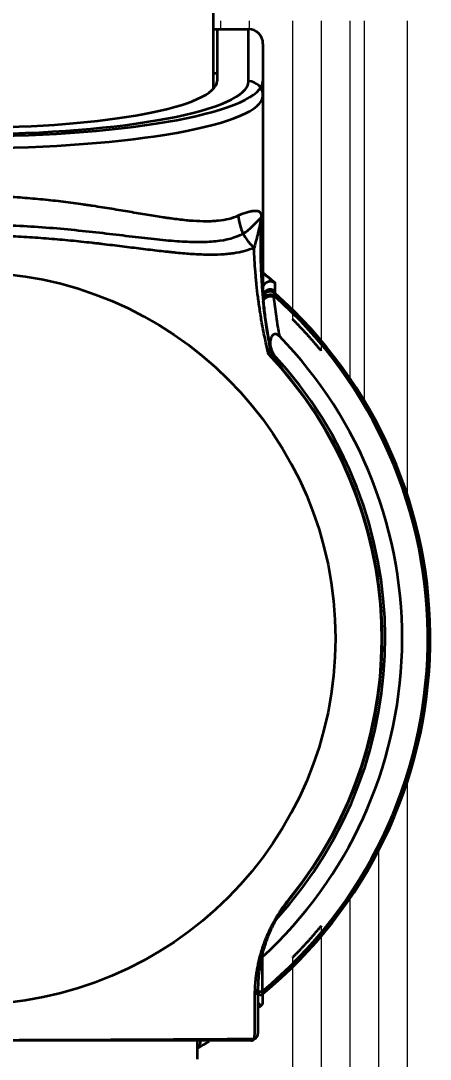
# Model space of a CAD drawing. Header units: millimetres. Extents: x 101 to 1819, y 134 to 1482.
# Drawn here: x 384.1 to 412.6, y 1225.8 to 1298.1 of the extents above; entities that cross this region are included whole.
import ezdxf

# ---------------------------------------------------------------- set-up
doc = ezdxf.new("R2010")
doc.units = ezdxf.units.MM
doc.layers.add('1', color=7, linetype='Continuous', lineweight=18)
doc.layers.add('尺寸线层', color=3, linetype='Continuous', lineweight=18)
doc.styles.add('HZ', font='', dxfattribs={"width": 0.8})
doc.styles.get('HZ').set_extended_font_data('宋体')
doc.dimstyles.new('JP20', dxfattribs={"dimtxt": 20, "dimasz": 18, "dimexe": 0.18, "dimexo": 0.0625, "dimgap": 0.09, "dimtad": 1, "dimdec": 1, "dimzin": 12, "dimdsep": 46, "dimtxsty": 'HZ', "dimcen": 0.09, "dimdle": 36, "dimclrd": 136, "dimclre": 4, "dimclrt": 6, "dimadec": 0, "dimazin": 0, "dimtfac": 1, "dimtdec": 1, "dimtmove": 0, "dimatfit": 3, "dimfxl": 1, "dimtolj": 1, "dimarcsym": 0})

# ---------------------------------------------------------------- blocks, each defined once
blk = doc.blocks.new('*X10')
at = {"layer": 'Defpoints', "color": 0}
for p in [(391.988, 1350.095), (123.921, 893.095), (310.856, 893.095)]:
    blk.add_point(p, dxfattribs=at)
at = {"layer": '尺寸线层', "color": 4, "linetype": 'Continuous', "lineweight": -2}
for p, q in [((391.926, 1350.095), (123.741, 1350.095)), ((310.794, 893.095), (123.741, 893.095))]:
    blk.add_line(p, q, dxfattribs=at)
at = {"layer": '尺寸线层', "color": 136, "linetype": 'Continuous', "lineweight": -2}
blk.add_line((123.921, 1332.095), (123.921, 911.095), dxfattribs=at)
at = {"layer": '尺寸线层', "color": 136}
for points in [[(126.921, 1332.095), (120.921, 1332.095), (123.921, 1350.095)], [(120.921, 911.095), (126.921, 911.095), (123.921, 893.095)]]:
    blk.add_solid(points, dxfattribs=at)
at = {"layer": '尺寸线层', "color": 6, "insert": (113.831, 1121.595), "char_height": 20, "attachment_point": 5, "rotation": 90, "style": 'HZ', "bg_fill": 3, "box_fill_scale": 1.1, "bg_fill_color": 256, "bg_fill_true_color": 13158600, "bg_fill_transparency": 0}
blk.add_mtext('\\A1;457', dxfattribs=at)

msp = doc.modelspace()

# ---------------------------------------------------------------- linework, layer by layer
at = {"layer": '1', "color": 0, "linetype": 'Continuous', "lineweight": 35}
for p, q in [((397.488, 1293.364), (397.488, 1320.095)), ((397.488, 1297.512), (399.938, 1297.512)), ((397.738, 1297.512), (397.738, 1293.916)), ((399.938, 1293.881), (399.938, 1297.512)), ((400.938, 1296.497), (400.938, 1279.064)), ((397.488, 1293.424), (397.54, 1293.424)), ((400.825, 1284.425), (400.002, 1283.586)), ((402.823, 1236.971), (402.796, 1236.993)), ((400.588, 1230.669), (400.588, 1227.595)), ((396.388, 1225.796), (396.388, 1227.095))]:
    msp.add_line(p, q, dxfattribs=at)
at = {"layer": '1', "color": 0, "linetype": 'Continuous', "lineweight": 15}
for p, q in [((397.988, 1298.095), (397.988, 1297.512)), ((399.988, 1298.095), (399.988, 1297.504)), ((402.988, 1298.095), (402.988, 1277.326)), ((404.988, 1298.095), (404.988, 1275.119)), ((406.988, 1298.095), (406.988, 1272.919)), ((407.988, 1298.095), (407.988, 1271.333)), ((410.988, 1298.095), (410.988, 1264.565)), ((410.988, 1245.626), (410.988, 1102.921)), ((408.988, 1240.685), (408.988, 1102.921)), ((406.988, 1237.272), (406.988, 1102.921)), ((404.988, 1235.072), (404.988, 1102.921)), ((402.988, 1232.864), (402.988, 1102.921))]:
    msp.add_line(p, q, dxfattribs=at)
at = {"layer": '1', "color": 0, "linetype": 'Continuous', "lineweight": 35}
msp.add_circle((380.488, 1255.095), 25.5, dxfattribs=at)
for centre, radius, start, end in [((397.738, 1293.424), 1, 90, 104.47876), ((380.488, 1255.095), 32.652, 49.33949, 51.22236), ((380.488, 1255.095), 32.627, 49.56741, 51.18569), ((380.488, 1255.095), 31.936, 309.6695, 48.46706), ((380.488, 1255.095), 32.091, 309.53119, 48.46844), ((380.488, 1255.095), 32.102, 309.52121, 48.46854), ((380.488, 1255.095), 30.147, 312.56382, 44.25297), ((380.488, 1255.095), 28.728, 320.94094, 43.51075), ((380.488, 1255.095), 28.966, 317.51672, 43.02958), ((380.488, 1255.095), 28.764, 320.94094, 41.45972), ((380.488, 1255.095), 32.652, 308.03369, 308.7248), ((380.488, 1255.095), 32.652, 299.02281, 300.76265), ((400.088, 1227.595), 0.5, 270, 0)]:
    msp.add_arc(centre, radius, start, end, dxfattribs=at)
for centre, major_axis, ratio, start_param, end_param in [((399.938, 1296.491), (0, 1.021), 0.979407, 4.712389, 6.283185), ((380.488, 1293.916), (20.45, 0), 0.188679, 3.14285, 6.281928), ((380.488, 1293.916), (17.25, 0), 0.188679, 3.141593, 6.283185), ((399.938, 1292.898), (-1, 0), 0.982662, 3.141593, 4.712389), ((380.488, 1292.898), (20.45, 0), 0.179453, 3.141593, 6.283185), ((401.959, 1284.537), (-1.109, 2.787), 0.904086, 1.225402, 2.088304), ((403.806, 1283.963), (2.996, -0.152), 0.429114, 3.141593, 3.259504), ((401.442, 1278.753), (0.499, 0.027), 0.997131, 0.79242, 3.141593), ((401.438, 1278.89), (0.5, 0), 0.997424, 0.850175, 3.141593), ((401.442, 1278.752), (0.499, 0.028), 0.537801, 1.081606, 3.141593), ((401.452, 1278.633), (0.497, 0.051), 0.517803, 1.054981, 3.119913), ((405.433, 1277.1), (3.375, 2.977), 0.85012, 2.812414, 3.141593), ((400.088, 1230.669), (0.5, 0), 0.889804, 5.332451, 6.283185), ((400.789, 1230.616), (-0.201, 0), 0.568426, 0, 2.011308), ((400.789, 1230.487), (0.201, 0), 0.997561, 3.141593, 5.400966), ((400.088, 1227.595), (0, 0.5), 0.823395, 3.141593, 3.855072), ((400.088, 1227.595), (-0.5, 0), 0.897565, 2.13991, 3.141593)]:
    msp.add_ellipse(centre, major_axis=major_axis, ratio=ratio, start_param=start_param, end_param=end_param, dxfattribs=at)
for points, knots in [([(361.764, 1284.537), (361.963, 1284.447), (362.392, 1284.3), (362.887, 1284.215), (363.185, 1284.184), (363.218, 1284.181), (363.286, 1284.175), (363.319, 1284.172), (363.422, 1284.165), (363.629, 1284.152), (363.844, 1284.147), (364.282, 1284.147), (364.588, 1284.159), (365.224, 1284.204), (365.554, 1284.237), (366.24, 1284.319), (366.596, 1284.368), (367.148, 1284.45), (367.336, 1284.479), (367.621, 1284.524), (367.766, 1284.547), (367.912, 1284.571), (368.009, 1284.587), (368.058, 1284.595), (368.502, 1284.668), (368.903, 1284.736), (369.724, 1284.874), (370.142, 1284.945), (370.995, 1285.084), (371.43, 1285.154), (372.317, 1285.288), (372.769, 1285.354), (373.345, 1285.431), (373.461, 1285.446), (373.694, 1285.476), (373.811, 1285.491), (374.163, 1285.534), (374.398, 1285.562), (375.108, 1285.642), (375.584, 1285.69), (376.543, 1285.773), (377.026, 1285.808), (377.998, 1285.866), (378.487, 1285.888), (379.472, 1285.918), (379.968, 1285.926), (380.593, 1285.926), (380.718, 1285.926), (380.967, 1285.924), (381.342, 1285.92), (381.716, 1285.912), (382.089, 1285.901), (382.214, 1285.896), (382.462, 1285.887), (382.833, 1285.872), (383.202, 1285.853), (383.935, 1285.81), (384.419, 1285.774), (385.377, 1285.691), (385.85, 1285.644), (386.788, 1285.539), (387.252, 1285.482), (387.941, 1285.389), (388.17, 1285.358), (388.511, 1285.309), (388.624, 1285.292), (388.85, 1285.259), (388.963, 1285.242), (389.523, 1285.157), (389.961, 1285.088), (390.819, 1284.947), (391.238, 1284.877), (392.057, 1284.739), (392.457, 1284.671), (393.24, 1284.542), (393.622, 1284.481), (394.087, 1284.411), (394.18, 1284.398), (394.363, 1284.372), (394.635, 1284.334), (394.899, 1284.3), (395.418, 1284.238), (395.751, 1284.205), (396.389, 1284.159), (396.696, 1284.147), (397.135, 1284.147), (397.278, 1284.15), (397.488, 1284.161), (397.557, 1284.165), (397.693, 1284.175), (397.761, 1284.181), (398.091, 1284.216), (398.586, 1284.3), (399.014, 1284.447), (399.212, 1284.537)], [0, 0, 0, 0, 1.180728, 2.361455, 2.361455, 2.509046, 2.509046, 2.656637, 2.656637, 2.951819, 3.542183, 3.542183, 4.72291, 4.72291, 5.903638, 5.903638, 7.084366, 7.084366, 7.674729, 7.674729, 7.969911, 8.117502, 8.117502, 8.265093, 8.265093, 9.445821, 9.445821, 10.626548, 10.626548, 11.807276, 11.807276, 12.988004, 12.988004, 13.283186, 13.283186, 13.578367, 13.578367, 14.168731, 14.168731, 15.349459, 15.349459, 16.530186, 16.530186, 17.710914, 17.710914, 18.891642, 18.891642, 19.186824, 19.186824, 19.482005, 20.072369, 20.072369, 20.367551, 20.367551, 20.662733, 21.253097, 21.253097, 22.433825, 22.433825, 23.614552, 23.614552, 24.79528, 24.79528, 25.385644, 25.385644, 25.680825, 25.680825, 25.976007, 25.976007, 27.156735, 27.156735, 28.337463, 28.337463, 29.51819, 29.51819, 30.698918, 30.698918, 30.9941, 30.9941, 31.289282, 31.879645, 31.879645, 33.060373, 33.060373, 34.241101, 34.241101, 34.831464, 34.831464, 35.126646, 35.126646, 35.421828, 35.421828, 36.602556, 37.783283, 37.783283, 37.783283, 37.783283]), ([(399.212, 1284.537), (399.326, 1284.589), (399.435, 1284.634), (399.642, 1284.712), (399.74, 1284.744), (399.925, 1284.797), (400.012, 1284.818), (400.134, 1284.842), (400.173, 1284.848), (400.249, 1284.858), (400.286, 1284.862), (400.356, 1284.867), (400.39, 1284.867), (400.454, 1284.866), (400.485, 1284.864), (400.543, 1284.856), (400.571, 1284.85), (400.623, 1284.834), (400.647, 1284.824), (400.682, 1284.802), (400.693, 1284.794), (400.715, 1284.776), (400.725, 1284.765), (400.745, 1284.74), (400.755, 1284.726), (400.769, 1284.7), (400.773, 1284.691), (400.782, 1284.67), (400.786, 1284.659), (400.794, 1284.634), (400.798, 1284.62), (400.805, 1284.588), (400.809, 1284.57), (400.815, 1284.528), (400.818, 1284.504), (400.822, 1284.47), (400.822, 1284.462), (400.823, 1284.448), (400.825, 1284.425), (400.826, 1284.401), (400.827, 1284.376), (400.828, 1284.367), (400.828, 1284.35), (400.829, 1284.324), (400.829, 1284.297), (400.83, 1284.27), (400.83, 1284.261), (400.83, 1284.243), (400.83, 1284.234), (400.829, 1284.206), (400.829, 1284.188), (400.829, 1284.153), (400.828, 1284.135), (400.827, 1284.1), (400.827, 1284.082), (400.825, 1284.03), (400.824, 1283.996), (400.822, 1283.963)], [0, 0, 0, 0, 0.301816, 0.301816, 0.603632, 0.603632, 0.905448, 0.905448, 1.056356, 1.056356, 1.207263, 1.207263, 1.358171, 1.358171, 1.509079, 1.509079, 1.659987, 1.659987, 1.810895, 1.810895, 1.886349, 1.886349, 1.961803, 1.961803, 2.037257, 2.037257, 2.074984, 2.074984, 2.112711, 2.112711, 2.150438, 2.150438, 2.188165, 2.188165, 2.225892, 2.225892, 2.235324, 2.235324, 2.244755, 2.263619, 2.263619, 2.273051, 2.273051, 2.282482, 2.301346, 2.301346, 2.310778, 2.310778, 2.320209, 2.320209, 2.339073, 2.339073, 2.357936, 2.357936, 2.3768, 2.3768, 2.414527, 2.414527, 2.414527, 2.414527]), ([(400.809, 1284.115), (400.81, 1284.136), (400.811, 1284.157), (400.813, 1284.191), (400.813, 1284.202), (400.814, 1284.22), (400.814, 1284.227), (400.814, 1284.24), (400.815, 1284.246), (400.815, 1284.257), (400.815, 1284.261), (400.815, 1284.269), (400.815, 1284.273), (400.815, 1284.281), (400.815, 1284.286), (400.814, 1284.294), (400.814, 1284.297), (400.814, 1284.302), (400.813, 1284.304), (400.813, 1284.307), (400.812, 1284.308), (400.812, 1284.31), (400.811, 1284.31), (400.81, 1284.31), (400.81, 1284.31), (400.809, 1284.309), (400.808, 1284.308), (400.807, 1284.305), (400.806, 1284.303), (400.803, 1284.295), (400.801, 1284.288), (400.798, 1284.274), (400.796, 1284.266), (400.79, 1284.242), (400.787, 1284.225), (400.779, 1284.189), (400.775, 1284.17), (400.767, 1284.132), (400.763, 1284.112), (400.751, 1284.053), (400.743, 1284.012), (400.718, 1283.888), (400.7, 1283.802), (400.662, 1283.628), (400.642, 1283.539), (400.599, 1283.359), (400.577, 1283.267), (400.531, 1283.08), (400.507, 1282.985), (400.431, 1282.695), (400.376, 1282.495), (400.318, 1282.287)], [0, 0, 0, 0, 0.035625, 0.035625, 0.053438, 0.053438, 0.062345, 0.062345, 0.071251, 0.071251, 0.075704, 0.075704, 0.080157, 0.080157, 0.084611, 0.084611, 0.089064, 0.089064, 0.093517, 0.093517, 0.09797, 0.09797, 0.106876, 0.106876, 0.115783, 0.115783, 0.124689, 0.124689, 0.142502, 0.142502, 0.178127, 0.178127, 0.213753, 0.213753, 0.285004, 0.285004, 0.356255, 0.356255, 0.427506, 0.427506, 0.570008, 0.570008, 0.855012, 0.855012, 1.140016, 1.140016, 1.42502, 1.42502, 1.710024, 1.710024, 2.280032, 2.280032, 2.280032, 2.280032]), ([(400.809, 1284.115), (400.794, 1283.813), (400.782, 1283.507), (400.767, 1282.889), (400.763, 1282.576), (400.763, 1281.942), (400.768, 1281.621), (400.786, 1280.969), (400.799, 1280.638), (400.827, 1280.133), (400.838, 1279.964), (400.861, 1279.622), (400.875, 1279.449), (400.918, 1278.927), (400.953, 1278.573), (401.036, 1277.849), (401.083, 1277.48), (401.166, 1276.912), (401.196, 1276.72), (401.259, 1276.331), (401.292, 1276.133), (401.328, 1275.933)], [0, 0, 0, 0, 1.027013, 1.027013, 2.054025, 2.054025, 3.081038, 3.081038, 4.10805, 4.10805, 4.621556, 4.621556, 5.135063, 5.135063, 6.162075, 6.162075, 7.189088, 7.189088, 7.702594, 7.702594, 8.2161, 8.2161, 8.2161, 8.2161]), ([(400.002, 1283.586), (399.92, 1283.516), (399.833, 1283.45), (399.266, 1283.07), (398.659, 1282.869), (397.732, 1282.739), (397.538, 1282.719), (397.133, 1282.69), (396.921, 1282.681), (396.264, 1282.671), (395.8, 1282.685), (394.82, 1282.743), (394.304, 1282.787), (393.22, 1282.895), (392.649, 1282.96), (390.89, 1283.166), (389.648, 1283.319), (387.678, 1283.524), (387, 1283.589), (385.636, 1283.702), (384.947, 1283.751), (383.556, 1283.828), (382.854, 1283.857), (381.79, 1283.883), (381.434, 1283.889), (380.718, 1283.896), (380.357, 1283.896), (378.566, 1283.883), (377.159, 1283.825), (375.087, 1283.683), (374.401, 1283.626), (373.051, 1283.5), (372.394, 1283.431), (371.115, 1283.289), (370.492, 1283.216), (369.585, 1283.108), (369.286, 1283.072), (368.698, 1283.003), (368.408, 1282.97), (366.986, 1282.81), (365.954, 1282.713), (364.794, 1282.677), (364.568, 1282.674), (364.13, 1282.679), (363.917, 1282.686), (363.303, 1282.725), (362.93, 1282.774), (362.249, 1282.921), (361.943, 1283.02), (361.534, 1283.209), (361.406, 1283.278), (361.175, 1283.426), (361.07, 1283.504), (360.974, 1283.587)], [0, 0, 0, 0, 0.638714, 0.638714, 3.883562, 3.883562, 4.694774, 4.694774, 5.505986, 5.505986, 7.12841, 7.12841, 8.750834, 8.750834, 10.373258, 10.373258, 13.618106, 13.618106, 15.24053, 15.24053, 16.862954, 16.862954, 18.485378, 18.485378, 19.29659, 19.29659, 20.107802, 20.107802, 23.35265, 23.35265, 24.975074, 24.975074, 26.597498, 26.597498, 28.219922, 28.219922, 29.031134, 29.031134, 29.842346, 29.842346, 33.087194, 33.087194, 33.898406, 33.898406, 34.709618, 34.709618, 36.332042, 36.332042, 37.954466, 37.954466, 38.765677, 38.765677, 39.517225, 39.517225, 39.517225, 39.517225]), ([(400.318, 1282.287), (400.109, 1282.195), (399.885, 1282.118), (399.405, 1281.989), (399.148, 1281.938), (398.808, 1281.889), (398.738, 1281.88), (398.598, 1281.864), (398.527, 1281.856), (398.31, 1281.836), (398.163, 1281.826), (397.709, 1281.803), (397.393, 1281.799), (396.734, 1281.81), (396.39, 1281.825), (395.675, 1281.871), (395.303, 1281.902), (394.868, 1281.943), (394.819, 1281.948), (394.722, 1281.957), (394.673, 1281.962), (394.525, 1281.977), (394.228, 1282.008), (393.925, 1282.042), (393.311, 1282.112), (392.891, 1282.162), (392.029, 1282.268), (391.588, 1282.323), (390.682, 1282.434), (390.218, 1282.491), (389.622, 1282.56), (389.503, 1282.574), (389.322, 1282.594), (389.261, 1282.601), (389.14, 1282.615), (388.837, 1282.649), (388.531, 1282.682), (387.793, 1282.759), (387.295, 1282.807), (386.288, 1282.896), (385.778, 1282.937), (384.745, 1283.008), (384.223, 1283.039), (383.43, 1283.077), (383.164, 1283.088), (382.763, 1283.102), (382.629, 1283.107), (382.359, 1283.115), (382.224, 1283.118), (381.819, 1283.128), (381.548, 1283.133), (381.142, 1283.138), (381.007, 1283.139), (380.735, 1283.141), (380.6, 1283.141), (379.921, 1283.141), (379.383, 1283.134), (378.315, 1283.108), (377.786, 1283.088), (376.735, 1283.038), (376.213, 1283.007), (375.179, 1282.936), (374.665, 1282.895), (374.029, 1282.838), (373.902, 1282.827), (373.648, 1282.803), (373.522, 1282.791), (373.144, 1282.754), (372.896, 1282.729), (372.157, 1282.652), (371.676, 1282.598), (370.734, 1282.488), (370.273, 1282.432), (369.37, 1282.321), (368.929, 1282.266), (368.281, 1282.186), (368.068, 1282.16), (367.751, 1282.123), (367.646, 1282.11), (367.49, 1282.092), (367.438, 1282.086), (367.334, 1282.074), (366.87, 1282.021), (366.424, 1281.973), (365.659, 1281.9), (365.29, 1281.87), (364.58, 1281.825), (363.897, 1281.795), (363.267, 1281.803), (362.814, 1281.826), (362.667, 1281.836), (362.487, 1281.853), (362.451, 1281.856), (362.38, 1281.864), (362.344, 1281.868), (362.239, 1281.88), (362.17, 1281.889), (361.829, 1281.938), (361.572, 1281.989), (361.092, 1282.118), (360.867, 1282.195), (360.659, 1282.287)], [0, 0, 0, 0, 1.247134, 1.247134, 2.494268, 2.494268, 2.806052, 2.806052, 3.117835, 3.117835, 3.741402, 3.741402, 4.988536, 4.988536, 6.23567, 6.23567, 7.482804, 7.482804, 7.638696, 7.638696, 7.794588, 7.794588, 8.106371, 8.729938, 8.729938, 9.977072, 9.977072, 11.224207, 11.224207, 12.471341, 12.471341, 12.783124, 12.783124, 12.939016, 12.939016, 13.094908, 13.718475, 13.718475, 14.965609, 14.965609, 16.212743, 16.212743, 17.459877, 17.459877, 18.083444, 18.083444, 18.395227, 18.395227, 18.707011, 18.707011, 19.330578, 19.330578, 19.642361, 19.642361, 19.954145, 19.954145, 21.201279, 21.201279, 22.448413, 22.448413, 23.695547, 23.695547, 24.942681, 24.942681, 25.254465, 25.254465, 25.566248, 25.566248, 26.189815, 26.189815, 27.436949, 27.436949, 28.684083, 28.684083, 29.931217, 29.931217, 30.554785, 30.554785, 30.866568, 30.866568, 31.02246, 31.02246, 31.178352, 32.425486, 32.425486, 33.67262, 33.67262, 34.919754, 36.166888, 36.166888, 36.790455, 36.790455, 36.946347, 36.946347, 37.102238, 37.102238, 37.414022, 37.414022, 38.661156, 38.661156, 39.90829, 39.90829, 39.90829, 39.90829]), ([(401.323, 1274.874), (401.301, 1274.966), (401.28, 1275.057), (401.239, 1275.237), (401.218, 1275.326), (401.159, 1275.593), (401.121, 1275.768), (401.013, 1276.286), (400.948, 1276.622), (400.829, 1277.28), (400.776, 1277.601), (400.679, 1278.231), (400.636, 1278.54), (400.558, 1279.148), (400.523, 1279.447), (400.477, 1279.888), (400.463, 1280.035), (400.437, 1280.325), (400.424, 1280.469), (400.39, 1280.899), (400.371, 1281.181), (400.339, 1281.739), (400.327, 1282.014), (400.318, 1282.287)], [0, 0, 0, 0, 0.234151, 0.234151, 0.468303, 0.468303, 0.936605, 0.936605, 1.87321, 1.87321, 2.809816, 2.809816, 3.746421, 3.746421, 4.683026, 4.683026, 5.151329, 5.151329, 5.619631, 5.619631, 6.556237, 6.556237, 7.492842, 7.492842, 7.492842, 7.492842]), ([(400.938, 1279.45), (400.938, 1279.482), (400.941, 1279.513), (400.95, 1279.56), (400.954, 1279.575), (400.962, 1279.605), (400.968, 1279.62), (400.985, 1279.664), (400.999, 1279.692), (401.025, 1279.732), (401.034, 1279.745), (401.053, 1279.77), (401.063, 1279.782), (401.074, 1279.794)], [0, 0, 0, 0, 0.094587, 0.094587, 0.1418805, 0.1418805, 0.1891741, 0.1891741, 0.2837611, 0.2837611, 0.3310546, 0.3310546, 0.3783481, 0.3783481, 0.3783481, 0.3783481]), ([(401.074, 1279.794), (401.101, 1279.822), (401.13, 1279.847), (401.176, 1279.878), (401.192, 1279.888), (401.224, 1279.906), (401.24, 1279.914), (401.264, 1279.924), (401.272, 1279.927), (401.289, 1279.933), (401.297, 1279.936), (401.321, 1279.944), (401.338, 1279.948), (401.386, 1279.958), (401.417, 1279.962), (401.463, 1279.964), (401.479, 1279.963), (401.509, 1279.962), (401.523, 1279.96), (401.566, 1279.954), (401.594, 1279.948), (401.646, 1279.931), (401.672, 1279.92), (401.708, 1279.901), (401.725, 1279.891), (401.742, 1279.88), (401.753, 1279.873), (401.758, 1279.869), (401.764, 1279.865)], [0, 0, 0, 0, 0.0947357, 0.0947357, 0.1421035, 0.1421035, 0.1894713, 0.1894713, 0.2131553, 0.2131553, 0.2368392, 0.2368392, 0.284207, 0.284207, 0.3789427, 0.3789427, 0.4263105, 0.4263105, 0.4736784, 0.4736784, 0.568414, 0.568414, 0.6631497, 0.6631497, 0.7105175, 0.7342015, 0.7342015, 0.7578854, 0.7578854, 0.7578854, 0.7578854]), ([(401.773, 1279.127), (401.772, 1279.125), (401.769, 1279.122), (401.758, 1279.109), (401.75, 1279.101), (401.736, 1279.085), (401.731, 1279.079), (401.72, 1279.066), (401.714, 1279.059), (401.694, 1279.037), (401.68, 1279.02), (401.664, 1279.002)], [0, 0, 0, 0, 0.0415296, 0.0415296, 0.0830592, 0.0830592, 0.103824, 0.103824, 0.1245888, 0.1245888, 0.1661184, 0.1661184, 0.1661184, 0.1661184]), ([(401.328, 1275.933), (401.288, 1276.157), (401.25, 1276.38), (401.179, 1276.825), (401.146, 1277.047), (401.052, 1277.709), (400.999, 1278.147), (400.954, 1278.581)], [0, 0, 0, 0, 0.668823, 0.668823, 1.337645, 1.337645, 2.67529, 2.67529, 2.67529, 2.67529]), ([(401.674, 1278.882), (401.723, 1278.431), (401.781, 1277.977), (401.883, 1277.29), (401.919, 1277.06), (401.996, 1276.598), (402.038, 1276.366), (402.082, 1276.133)], [0, 0, 0, 0, 1.390209, 1.390209, 2.085313, 2.085313, 2.780418, 2.780418, 2.780418, 2.780418]), ([(402.082, 1276.133), (402.063, 1276.152), (402.043, 1276.171), (402.001, 1276.205), (401.979, 1276.22), (401.944, 1276.24), (401.932, 1276.246), (401.907, 1276.258), (401.894, 1276.262), (401.868, 1276.271), (401.855, 1276.274), (401.835, 1276.277), (401.828, 1276.278), (401.815, 1276.279), (401.808, 1276.28), (401.788, 1276.28), (401.774, 1276.279), (401.754, 1276.276), (401.748, 1276.275), (401.734, 1276.272), (401.728, 1276.27), (401.709, 1276.263), (401.696, 1276.258), (401.672, 1276.246), (401.66, 1276.238), (401.628, 1276.214), (401.608, 1276.196), (401.582, 1276.165), (401.574, 1276.154), (401.558, 1276.132), (401.544, 1276.109), (401.531, 1276.086), (401.519, 1276.061), (401.514, 1276.049), (401.498, 1276.012), (401.489, 1275.986), (401.465, 1275.91), (401.454, 1275.857), (401.442, 1275.777), (401.439, 1275.751), (401.434, 1275.697), (401.433, 1275.67), (401.43, 1275.59), (401.43, 1275.536), (401.433, 1275.482)], [0, 0, 0, 0, 0.080839, 0.080839, 0.161679, 0.161679, 0.202098, 0.202098, 0.242518, 0.242518, 0.282938, 0.282938, 0.303148, 0.303148, 0.323358, 0.323358, 0.363777, 0.363777, 0.383987, 0.383987, 0.404197, 0.404197, 0.444617, 0.444617, 0.485036, 0.485036, 0.565876, 0.565876, 0.606295, 0.606295, 0.646715, 0.687135, 0.687135, 0.727555, 0.727555, 0.808394, 0.808394, 0.970073, 0.970073, 1.050912, 1.050912, 1.131751, 1.131751, 1.29343, 1.29343, 1.29343, 1.29343]), ([(401.422, 1275.211), (401.424, 1275.221), (401.424, 1275.232), (401.425, 1275.257), (401.425, 1275.269), (401.423, 1275.309), (401.421, 1275.337), (401.415, 1275.395), (401.411, 1275.425), (401.403, 1275.486), (401.398, 1275.517), (401.384, 1275.61), (401.373, 1275.674), (401.351, 1275.803), (401.34, 1275.868), (401.328, 1275.933)], [0, 0, 0, 0, 0.0456178, 0.0456178, 0.0912355, 0.0912355, 0.1824711, 0.1824711, 0.2737066, 0.2737066, 0.3649421, 0.3649421, 0.5474132, 0.5474132, 0.7298842, 0.7298842, 0.7298842, 0.7298842]), ([(402.293, 1273.865), (402.299, 1273.857), (402.294, 1273.863), (402.25, 1273.916), (402.163, 1274.027), (401.955, 1274.316), (401.657, 1274.854), (401.421, 1275.438), (401.378, 1275.814), (401.372, 1275.914)], [0, 0, 0, 0, 0.219025, 0.420423, 0.571953, 0.771122, 1.369162, 2.046417, 2.287655, 2.287655, 2.287655, 2.287655]), ([(401.323, 1274.874), (401.335, 1274.906), (401.347, 1274.937), (401.367, 1274.998), (401.376, 1275.027), (401.401, 1275.111), (401.413, 1275.163), (401.422, 1275.211)], [0, 0, 0, 0, 0.0877781, 0.0877781, 0.1755563, 0.1755563, 0.3511125, 0.3511125, 0.3511125, 0.3511125]), ([(402.059, 1274.124), (401.943, 1274.255), (401.824, 1274.383), (401.64, 1274.571), (401.577, 1274.632), (401.451, 1274.754), (401.388, 1274.815), (401.323, 1274.874)], [0, 0, 0, 0, 0.525725, 0.525725, 0.788587, 0.788587, 1.05145, 1.05145, 1.05145, 1.05145]), ([(402.339, 1273.801), (402.337, 1273.804), (402.334, 1273.807), (402.329, 1273.813), (402.327, 1273.816), (402.319, 1273.824), (402.315, 1273.829), (402.307, 1273.839), (402.303, 1273.844), (402.295, 1273.853), (402.292, 1273.857), (402.285, 1273.865), (402.282, 1273.868), (402.277, 1273.876), (402.274, 1273.879), (402.266, 1273.889), (402.261, 1273.894), (402.252, 1273.906), (402.248, 1273.911), (402.24, 1273.921), (402.236, 1273.925), (402.225, 1273.939), (402.219, 1273.947), (402.201, 1273.971), (402.19, 1273.984), (402.171, 1274.01), (402.162, 1274.021), (402.146, 1274.043), (402.138, 1274.053), (402.124, 1274.073), (402.117, 1274.082), (402.105, 1274.099), (402.099, 1274.107), (402.094, 1274.114)], [0, 0, 0, 0, 0.0036132, 0.0036132, 0.0072263, 0.0072263, 0.0144527, 0.0144527, 0.021679, 0.021679, 0.0289054, 0.0289054, 0.0361317, 0.0361317, 0.0433581, 0.0433581, 0.0578108, 0.0578108, 0.0722635, 0.0722635, 0.0867162, 0.0867162, 0.1156215, 0.1156215, 0.1734323, 0.1734323, 0.2312431, 0.2312431, 0.2890539, 0.2890539, 0.3468646, 0.3468646, 0.3981998, 0.3981998, 0.3981998, 0.3981998]), ([(400.379, 1230.307), (400.38, 1230.517), (400.388, 1230.731), (400.411, 1231.061), (400.42, 1231.173), (400.443, 1231.398), (400.456, 1231.513), (400.487, 1231.745), (400.505, 1231.863), (400.545, 1232.102), (400.568, 1232.223), (400.618, 1232.471), (400.646, 1232.596), (400.693, 1232.789), (400.709, 1232.854), (400.744, 1232.985), (400.762, 1233.051), (400.819, 1233.252), (400.86, 1233.389), (400.951, 1233.668), (401.001, 1233.81), (401.083, 1234.03), (401.112, 1234.104), (401.157, 1234.217), (401.172, 1234.255), (401.204, 1234.331), (401.22, 1234.369), (401.302, 1234.561), (401.373, 1234.719), (401.49, 1234.961), (401.531, 1235.043), (401.617, 1235.208), (401.662, 1235.293), (401.732, 1235.421), (401.768, 1235.485), (401.806, 1235.551), (401.831, 1235.595), (401.844, 1235.617), (401.909, 1235.727), (401.962, 1235.816), (402.074, 1235.994), (402.132, 1236.084), (402.253, 1236.265), (402.315, 1236.356), (402.397, 1236.47), (402.413, 1236.493), (402.447, 1236.539), (402.497, 1236.608), (402.616, 1236.768), (402.723, 1236.903), (402.796, 1236.993)], [0, 0, 0, 0, 0.905688, 0.905688, 1.358531, 1.358531, 1.811375, 1.811375, 2.264219, 2.264219, 2.717063, 2.717063, 3.169906, 3.169906, 3.396328, 3.396328, 3.62275, 3.62275, 4.075594, 4.075594, 4.528438, 4.528438, 4.754859, 4.754859, 4.86807, 4.86807, 4.981281, 4.981281, 5.434125, 5.434125, 5.660547, 5.660547, 5.886969, 5.886969, 6.00018, 6.056785, 6.056785, 6.113391, 6.113391, 6.339813, 6.339813, 6.566234, 6.566234, 6.792656, 6.792656, 6.849262, 6.849262, 6.905867, 7.019078, 7.2455, 7.2455, 7.2455, 7.2455]), ([(402.823, 1236.971), (402.752, 1236.883), (402.684, 1236.795), (402.583, 1236.663), (402.55, 1236.618), (402.485, 1236.529), (402.453, 1236.484), (402.358, 1236.351), (402.298, 1236.263), (402.183, 1236.088), (402.128, 1236.002), (402.049, 1235.873), (402.023, 1235.83), (401.972, 1235.745), (401.947, 1235.702), (401.874, 1235.576), (401.828, 1235.493), (401.741, 1235.33), (401.699, 1235.251), (401.62, 1235.093), (401.582, 1235.016), (401.474, 1234.787), (401.409, 1234.639), (401.334, 1234.458), (401.319, 1234.422), (401.29, 1234.35), (401.248, 1234.244), (401.209, 1234.14), (401.135, 1233.934), (401.09, 1233.801), (401.029, 1233.605), (401.009, 1233.541), (400.972, 1233.413), (400.954, 1233.35), (400.903, 1233.162), (400.873, 1233.04), (400.817, 1232.801), (400.793, 1232.684), (400.726, 1232.338), (400.691, 1232.116), (400.651, 1231.792), (400.639, 1231.685), (400.62, 1231.475), (400.612, 1231.371), (400.594, 1231.064), (400.588, 1230.864), (400.588, 1230.669)], [0, 0, 0, 0, 0.213031, 0.213031, 0.319546, 0.319546, 0.426061, 0.426061, 0.639092, 0.639092, 0.852123, 0.852123, 0.958638, 0.958638, 1.065153, 1.065153, 1.278184, 1.278184, 1.491214, 1.491214, 1.704245, 1.704245, 2.130306, 2.130306, 2.236822, 2.236822, 2.343337, 2.556368, 2.556368, 2.982429, 2.982429, 3.195459, 3.195459, 3.40849, 3.40849, 3.834551, 3.834551, 4.260613, 4.260613, 5.112735, 5.112735, 5.538796, 5.538796, 5.964858, 5.964858, 6.81698, 6.81698, 6.81698, 6.81698]), ([(400.358, 1227.217), (400.361, 1227.724), (400.364, 1228.234), (400.371, 1229.263), (400.375, 1229.783), (400.379, 1230.307)], [0, 0, 0, 0, 1.545059, 1.545059, 3.090118, 3.090118, 3.090118, 3.090118]), ([(400.875, 1230.513), (400.878, 1230.5), (400.881, 1230.487), (400.886, 1230.464), (400.892, 1230.441), (400.896, 1230.422), (400.9, 1230.403), (400.903, 1230.394), (400.908, 1230.371), (400.911, 1230.358), (400.914, 1230.344), (400.915, 1230.341), (400.916, 1230.335), (400.917, 1230.333), (400.917, 1230.332)], [0, 0, 0, 0, 0.0232051, 0.0232051, 0.0464103, 0.0696154, 0.0696154, 0.0928206, 0.0928206, 0.1392309, 0.1392309, 0.162436, 0.162436, 0.1856412, 0.1856412, 0.1856412, 0.1856412]), ([(400.588, 1229.81), (400.588, 1229.796), (400.59, 1229.783), (400.593, 1229.764), (400.595, 1229.758), (400.598, 1229.745), (400.6, 1229.739), (400.607, 1229.722), (400.612, 1229.711), (400.625, 1229.69), (400.631, 1229.681), (400.646, 1229.663), (400.653, 1229.655), (400.669, 1229.641), (400.677, 1229.635), (400.702, 1229.618), (400.719, 1229.609), (400.744, 1229.6), (400.753, 1229.598), (400.77, 1229.594), (400.778, 1229.592), (400.802, 1229.59), (400.818, 1229.59), (400.848, 1229.594), (400.863, 1229.597), (400.883, 1229.605), (400.89, 1229.607), (400.903, 1229.614), (400.909, 1229.617), (400.915, 1229.621)], [0, 0, 0, 0, 0.0285487, 0.0285487, 0.0428231, 0.0428231, 0.0570974, 0.0570974, 0.0856461, 0.0856461, 0.1141948, 0.1141948, 0.1427435, 0.1427435, 0.1712922, 0.1712922, 0.2283896, 0.2283896, 0.2569383, 0.2569383, 0.285487, 0.285487, 0.3425845, 0.3425845, 0.3996819, 0.3996819, 0.4282306, 0.4282306, 0.4567793, 0.4567793, 0.4567793, 0.4567793]), ([(360.619, 1227.217), (361.244, 1227.213), (361.882, 1227.209), (362.864, 1227.203), (363.195, 1227.201), (363.699, 1227.197), (363.869, 1227.196), (364.21, 1227.194), (364.381, 1227.193), (364.899, 1227.19), (365.249, 1227.188), (365.96, 1227.183), (366.321, 1227.181), (367.055, 1227.177), (367.428, 1227.175), (368.189, 1227.17), (368.576, 1227.168), (369.369, 1227.164), (369.773, 1227.162), (370.602, 1227.158), (371.027, 1227.156), (371.683, 1227.152), (371.905, 1227.151), (372.242, 1227.15), (372.356, 1227.15), (372.584, 1227.149), (372.699, 1227.148), (373.275, 1227.146), (373.746, 1227.144), (374.711, 1227.141), (375.204, 1227.139), (375.966, 1227.137), (376.223, 1227.136), (376.549, 1227.136), (376.615, 1227.135), (376.746, 1227.135), (376.944, 1227.135), (377.671, 1227.133), (378.341, 1227.132), (379.155, 1227.132), (379.564, 1227.131), (380.047, 1227.131), (380.254, 1227.131), (380.393, 1227.131), (380.462, 1227.131), (381.638, 1227.131), (382.718, 1227.132), (383.907, 1227.134), (384.104, 1227.135), (384.301, 1227.135), (384.432, 1227.136), (384.497, 1227.136), (384.823, 1227.136), (385.08, 1227.137), (385.839, 1227.139), (386.33, 1227.141), (387.29, 1227.144), (387.757, 1227.146), (388.444, 1227.149), (388.67, 1227.15), (389.006, 1227.151), (389.118, 1227.152), (389.339, 1227.153), (389.45, 1227.153), (389.997, 1227.156), (390.422, 1227.158), (391.251, 1227.162), (391.654, 1227.164), (392.444, 1227.168), (392.831, 1227.171), (393.588, 1227.175), (393.959, 1227.177), (394.689, 1227.181), (395.048, 1227.184), (395.754, 1227.188), (396.101, 1227.19), (396.787, 1227.194), (397.125, 1227.197), (397.792, 1227.201), (398.121, 1227.203), (398.61, 1227.206), (398.772, 1227.207), (399.094, 1227.209), (399.254, 1227.21), (399.732, 1227.213), (400.046, 1227.215), (400.358, 1227.217)], [0, 0, 0, 0, 2.483708, 2.483708, 3.725563, 3.725563, 4.34649, 4.34649, 4.967417, 4.967417, 6.209271, 6.209271, 7.451125, 7.451125, 8.69298, 8.69298, 9.934834, 9.934834, 11.176688, 11.176688, 12.418542, 12.418542, 13.039469, 13.039469, 13.349933, 13.349933, 13.660397, 13.660397, 14.902251, 14.902251, 16.144105, 16.144105, 16.765032, 16.765032, 16.920264, 16.920264, 17.075496, 17.385959, 18.627813, 18.627813, 19.248741, 19.559204, 19.714436, 19.714436, 19.869668, 19.869668, 22.353376, 22.353376, 22.66384, 22.819072, 22.819072, 22.974303, 22.974303, 23.59523, 23.59523, 24.837085, 24.837085, 26.078939, 26.078939, 26.699866, 26.699866, 27.01033, 27.01033, 27.320793, 27.320793, 28.562647, 28.562647, 29.804502, 29.804502, 31.046356, 31.046356, 32.28821, 32.28821, 33.530064, 33.530064, 34.771919, 34.771919, 36.013773, 36.013773, 37.255627, 37.255627, 37.876554, 37.876554, 38.497481, 38.497481, 39.739335, 39.739335, 39.739335, 39.739335]), ([(400.088, 1227.095), (399.781, 1227.095), (399.471, 1227.095), (399, 1227.095), (398.843, 1227.095), (398.526, 1227.095), (398.366, 1227.095), (397.885, 1227.095), (397.56, 1227.095), (396.903, 1227.095), (396.57, 1227.095), (395.895, 1227.095), (395.553, 1227.095), (394.858, 1227.095), (394.505, 1227.095), (393.786, 1227.095), (393.421, 1227.095), (392.675, 1227.095), (392.295, 1227.095), (391.518, 1227.095), (391.12, 1227.095), (390.305, 1227.095), (389.886, 1227.095), (389.347, 1227.095), (389.239, 1227.095), (389.02, 1227.095), (388.691, 1227.095), (388.356, 1227.095), (387.68, 1227.095), (387.218, 1227.095), (386.272, 1227.095), (385.787, 1227.095), (385.037, 1227.095), (384.783, 1227.095), (384.461, 1227.095), (384.396, 1227.095), (384.266, 1227.095), (384.072, 1227.095), (383.876, 1227.095), (382.699, 1227.095), (381.629, 1227.095), (380.463, 1227.095), (380.394, 1227.095), (380.257, 1227.095), (380.051, 1227.095), (379.573, 1227.095), (379.167, 1227.095), (378.36, 1227.095), (377.829, 1227.095), (377.173, 1227.095), (377.042, 1227.095), (376.781, 1227.095), (376.651, 1227.095), (376.263, 1227.095), (376.009, 1227.095), (375.256, 1227.095), (374.769, 1227.095), (373.817, 1227.095), (373.352, 1227.095), (372.784, 1227.095), (372.671, 1227.095), (372.502, 1227.095), (372.446, 1227.095), (372.334, 1227.095), (372.056, 1227.095), (371.783, 1227.095), (371.137, 1227.095), (370.719, 1227.095), (369.903, 1227.095), (369.504, 1227.095), (368.725, 1227.095), (368.343, 1227.095), (367.594, 1227.095), (367.227, 1227.095), (366.504, 1227.095), (366.149, 1227.095), (365.449, 1227.095), (365.105, 1227.095), (364.595, 1227.095), (364.426, 1227.095), (364.09, 1227.095), (363.923, 1227.095), (363.427, 1227.095), (363.1, 1227.095), (362.133, 1227.095), (361.504, 1227.095), (360.888, 1227.095)], [0, 0, 0, 0, 1.225, 1.225, 1.8375, 1.8375, 2.45, 2.45, 3.675, 3.675, 4.9, 4.9, 6.125, 6.125, 7.35, 7.35, 8.575, 8.575, 9.8, 9.8, 11.025, 11.025, 12.25, 12.25, 12.55625, 12.55625, 12.8625, 13.475, 13.475, 14.7, 14.7, 15.925, 15.925, 16.5375, 16.5375, 16.690625, 16.690625, 16.84375, 17.15, 17.15, 19.6, 19.6, 19.753125, 19.753125, 19.90625, 20.2125, 20.825, 20.825, 22.05, 22.05, 22.35625, 22.35625, 22.6625, 22.6625, 23.275, 23.275, 24.5, 24.5, 25.725, 25.725, 26.03125, 26.03125, 26.184375, 26.184375, 26.3375, 26.95, 26.95, 28.175, 28.175, 29.4, 29.4, 30.625, 30.625, 31.85, 31.85, 33.075, 33.075, 34.3, 34.3, 34.9125, 34.9125, 35.525, 35.525, 36.75, 36.75, 39.2, 39.2, 39.2, 39.2]), ([(396.391, 1226.588), (396.404, 1226.599), (396.417, 1226.611), (396.445, 1226.639), (396.459, 1226.655), (396.486, 1226.69), (396.499, 1226.709), (396.522, 1226.748), (396.532, 1226.768), (396.547, 1226.8), (396.551, 1226.811), (396.559, 1226.834), (396.563, 1226.846), (396.573, 1226.881), (396.579, 1226.905), (396.586, 1226.956), (396.588, 1226.982), (396.588, 1227.009)], [0, 0, 0, 0, 0.0564916, 0.0564916, 0.1269635, 0.1269635, 0.1974354, 0.1974354, 0.2679072, 0.2679072, 0.3031432, 0.3031432, 0.3383791, 0.3383791, 0.408851, 0.408851, 0.4793229, 0.4793229, 0.4793229, 0.4793229])]:
    msp.add_open_spline(points, degree=3, knots=knots, dxfattribs=at)
for points, degree in [([(400.822, 1283.963), (400.817, 1283.85), (400.813, 1283.735), (400.809, 1283.619)], 3), ([(401.764, 1279.865), (401.765, 1279.666), (401.767, 1279.466), (401.768, 1279.265)], 3), ([(401.664, 1279.002), (401.666, 1278.962), (401.669, 1278.922), (401.674, 1278.882)], 3), ([(401.768, 1279.265), (401.769, 1279.22), (401.77, 1279.174), (401.773, 1279.127)], 3), ([(404.988, 1275.119), (404.041, 1276.27), (402.988, 1277.326)], 2), ([(401.433, 1275.482), (401.494, 1275.271), (401.57, 1275.064), (401.663, 1274.861)], 3), ([(404.988, 1235.072), (404.041, 1233.921), (402.988, 1232.864)], 2), ([(400.88, 1232.891), (400.878, 1232.093), (400.877, 1231.3), (400.875, 1230.513)], 3), ([(400.917, 1230.332), (400.916, 1230.094), (400.916, 1229.857), (400.915, 1229.621)], 3)]:
    msp.add_open_spline(points, degree=degree, dxfattribs=at)

# ---------------------------------------------------------------- next in the draw order: dimensions: what is measured, and where the dimension line sits
at = {"layer": '尺寸线层', "color": 0}
dim = msp.add_linear_dim(base=(123.921, 893.095), p1=(391.988, 1350.095), p2=(310.856, 893.095), angle=90, dimstyle='JP20', override={"dimscale": 1, "dimsah": 1, "dimtfill": 1, "dimtzin": 8}, dxfattribs=at)
dim.commit()
dim.dimension.update_dxf_attribs({"geometry": '*X10', "text_midpoint": (113.831, 1121.595)})

# ---------------------------------------------------------------- next in the draw order: linework, layer by layer
at = {"layer": '1', "color": 0, "linetype": 'Continuous', "lineweight": 35}
msp.add_ellipse((380.488, 1293.881), major_axis=(19.45, 0), ratio=0.188679, start_param=3.141593, end_param=6.283185, dxfattribs=at)

doc.saveas('drawing.dxf')
